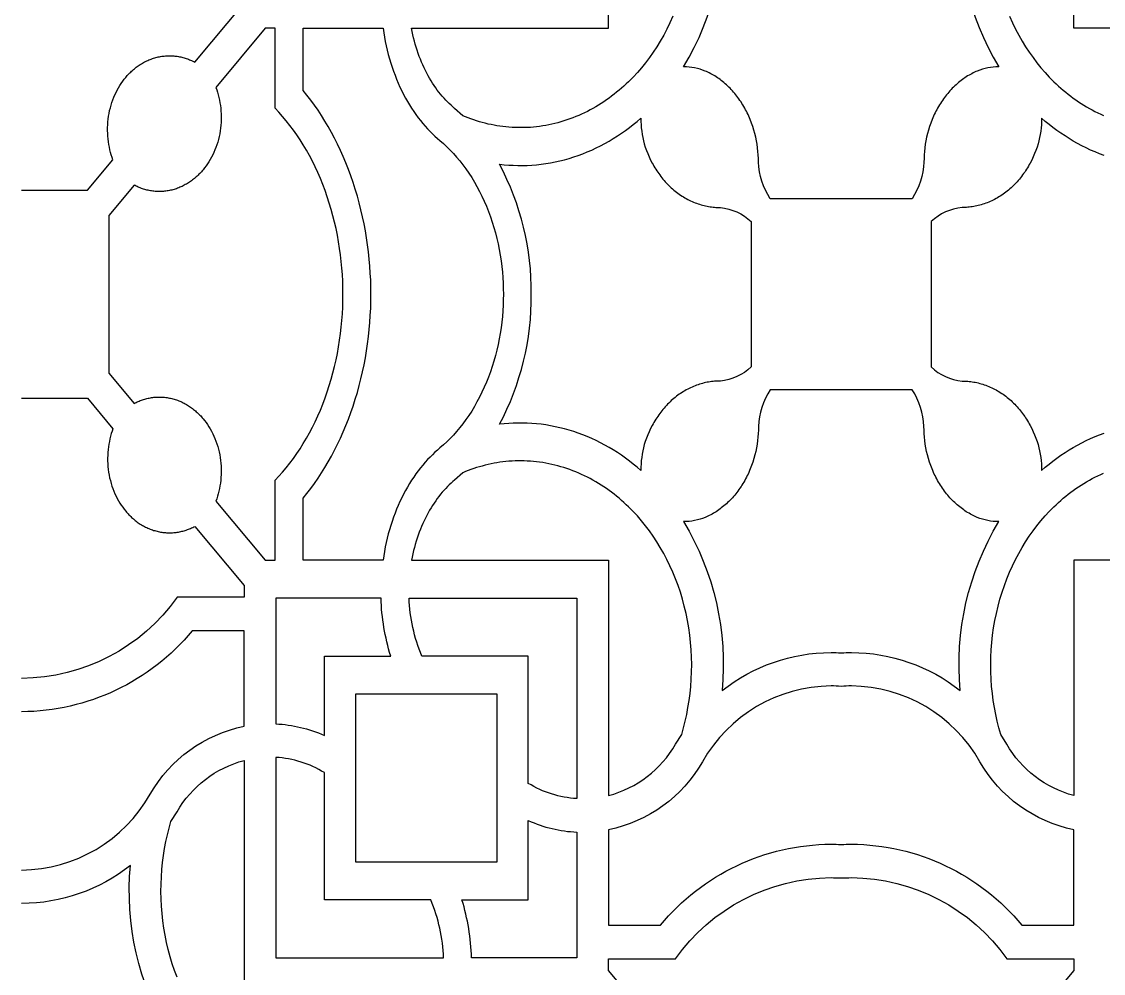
# Model space of a CAD drawing. Extents: x 59271 to 61367, y 41180 to 44085.
# Drawn here: x 59271.3 to 59472.7, y 42357.4 to 42534.6 of the extents above; entities that cross this region are included whole.
import ezdxf

# ---------------------------------------------------------------- set-up
doc = ezdxf.new("R2010")
doc.units = 0
doc.layers.get('0').update_dxf_attribs({"linetype": 'CONTINUOUS'})

msp = doc.modelspace()

# ---------------------------------------------------------------- linework, layer by layer
for points in [[(59392.54, 42535.63), (59392, 42534.44), (59391.44, 42533.27), (59390.84, 42532.13), (59390.21, 42531.03), (59389.56, 42529.96), (59388.88, 42528.93), (59388.17, 42527.94), (59387.45, 42526.98), (59386.7, 42526.06), (59385.94, 42525.17), (59385.13, 42524.3), (59384.3, 42523.46), (59383.87, 42523.05), (59383.44, 42522.65), (59382.99, 42522.26), (59382.54, 42521.87), (59382.08, 42521.49), (59381.62, 42521.12), (59381.15, 42520.76), (59380.67, 42520.4), (59380.19, 42520.06), (59379.7, 42519.73), (59379.2, 42519.4), (59378.69, 42519.09), (59378.19, 42518.78), (59377.67, 42518.49), (59377.15, 42518.2), (59376.63, 42517.93), (59376.1, 42517.67), (59375.56, 42517.42), (59375.02, 42517.18), (59374.48, 42516.95), (59373.93, 42516.73), (59373.38, 42516.53), (59372.83, 42516.33), (59372.27, 42516.15), (59371.71, 42515.98), (59371.15, 42515.82), (59370.58, 42515.68), (59370.02, 42515.54), (59369.45, 42515.42), (59368.88, 42515.32), (59368.31, 42515.22), (59367.74, 42515.14), (59367.16, 42515.07), (59366.59, 42515.01), (59366.02, 42514.96), (59365.44, 42514.93), (59364.87, 42514.9), (59364.3, 42514.9), (59363.73, 42514.9), (59363.16, 42514.91), (59362.59, 42514.94), (59362.03, 42514.98), (59361.46, 42515.03), (59360.9, 42515.09), (59360.35, 42515.17), (59359.79, 42515.25), (59359.24, 42515.35), (59358.69, 42515.46), (59358.14, 42515.58), (59357.6, 42515.71), (59357.06, 42515.85), (59356.53, 42516), (59356, 42516.16), (59355.47, 42516.33), (59354.95, 42516.52), (59354.44, 42516.71), (59353.93, 42516.91), (59353.43, 42517.12), (59351.91, 42518.47), (59351.57, 42518.76), (59351.24, 42519.06), (59350.91, 42519.37), (59350.58, 42519.7), (59350.25, 42520.03), (59349.93, 42520.38), (59349.61, 42520.75), (59349.29, 42521.12), (59348.98, 42521.51), (59348.68, 42521.91), (59348.38, 42522.33), (59348.08, 42522.75), (59347.79, 42523.19), (59347.51, 42523.64), (59347.24, 42524.1), (59346.97, 42524.57), (59346.71, 42525.06), (59346.45, 42525.55), (59346.21, 42526.06), (59345.97, 42526.58), (59345.74, 42527.1), (59345.52, 42527.64), (59345.31, 42528.18), (59345.11, 42528.73), (59344.92, 42529.3), (59344.74, 42529.86), (59344.57, 42530.44), (59344.42, 42531.02), (59344.27, 42531.61), (59344.13, 42532.2), (59344.01, 42532.8), (59343.89, 42533.4), (59380.56, 42533.4), (59380.56, 42577.22, -0.200602)], [(59503.9, 42533.4), (59467.23, 42533.4), (59467.23, 42577.22, 0.200602)], [(59446.06, 42557.66, 0.159593), (59453.23, 42526.22, 0.091636), (59449.21, 42525.44), (59448.96, 42525.33), (59448.7, 42525.21), (59448.45, 42525.08), (59448.2, 42524.95), (59447.95, 42524.81), (59447.7, 42524.67), (59447.45, 42524.52), (59447.2, 42524.36), (59446.95, 42524.2), (59446.71, 42524.03), (59446.46, 42523.85), (59446.22, 42523.67), (59445.98, 42523.48), (59445.74, 42523.29), (59445.51, 42523.09), (59445.28, 42522.89), (59445.05, 42522.67), (59444.82, 42522.46), (59444.59, 42522.23), (59444.37, 42522), (59444.16, 42521.77), (59443.94, 42521.53), (59443.73, 42521.28), (59443.52, 42521.03), (59443.32, 42520.77), (59443.12, 42520.51), (59442.93, 42520.25), (59442.74, 42519.97), (59442.55, 42519.7), (59442.37, 42519.42), (59442.19, 42519.13), (59442.02, 42518.84), (59441.85, 42518.55), (59441.69, 42518.25), (59441.53, 42517.95), (59441.38, 42517.65), (59441.23, 42517.34), (59441.09, 42517.03), (59440.95, 42516.72), (59440.82, 42516.4), (59440.57, 42515.76), (59440.35, 42515.11), (59440.14, 42514.46), (59439.96, 42513.8), (59439.81, 42513.13), (59439.67, 42512.47), (59439.56, 42511.8), (59439.47, 42511.13), (59439.4, 42510.47), (59439.35, 42509.81), (59439.32, 42509.15), (59439.31, 42508.5, -0.12671), (59437.12, 42501.66), (59410.67, 42501.66, -0.12671), (59408.48, 42508.5), (59408.47, 42509.15), (59408.44, 42509.81), (59408.39, 42510.47), (59408.33, 42511.13), (59408.23, 42511.8), (59408.12, 42512.47), (59407.98, 42513.13), (59407.83, 42513.8), (59407.65, 42514.46), (59407.44, 42515.11), (59407.22, 42515.76), (59406.97, 42516.4), (59406.84, 42516.72), (59406.7, 42517.03), (59406.56, 42517.34), (59406.41, 42517.65), (59406.26, 42517.95), (59406.1, 42518.25), (59405.94, 42518.55), (59405.77, 42518.84), (59405.6, 42519.13), (59405.42, 42519.42), (59405.24, 42519.7), (59405.05, 42519.97), (59404.86, 42520.25), (59404.67, 42520.51), (59404.47, 42520.77), (59404.27, 42521.03), (59404.06, 42521.28), (59403.85, 42521.53), (59403.63, 42521.77), (59403.42, 42522), (59403.2, 42522.23), (59402.97, 42522.46), (59402.74, 42522.67), (59402.51, 42522.89), (59402.28, 42523.09), (59402.05, 42523.29), (59401.81, 42523.48), (59401.57, 42523.67), (59401.33, 42523.85), (59401.08, 42524.03), (59400.84, 42524.2), (59400.59, 42524.36), (59400.34, 42524.52), (59400.09, 42524.67), (59399.84, 42524.81), (59399.59, 42524.95), (59399.34, 42525.08), (59399.09, 42525.21), (59398.83, 42525.33), (59398.58, 42525.44, 0.091636), (59394.56, 42526.22, 0.159593), (59401.73, 42557.66, 0.16816)], [(59472.85, 42509.74), (59472.01, 42510.05), (59471.18, 42510.38), (59470.35, 42510.74), (59469.53, 42511.12), (59468.72, 42511.53), (59467.92, 42511.95), (59467.13, 42512.4), (59466.35, 42512.86), (59465.58, 42513.35), (59464.82, 42513.86), (59464.07, 42514.38), (59463.34, 42514.93), (59462.62, 42515.49), (59461.91, 42516.07), (59461.22, 42516.67, -0.065359), (59460.57, 42511.87), (59460.37, 42511.26), (59460.16, 42510.66), (59459.92, 42510.06), (59459.67, 42509.46), (59459.39, 42508.87), (59459.09, 42508.29), (59458.93, 42508.01), (59458.77, 42507.72), (59458.6, 42507.44), (59458.43, 42507.16), (59458.25, 42506.89), (59458.07, 42506.62), (59457.88, 42506.35), (59457.69, 42506.09), (59457.5, 42505.83), (59457.29, 42505.57), (59457.09, 42505.32), (59456.88, 42505.07), (59456.66, 42504.83), (59456.44, 42504.59), (59456.22, 42504.36), (59455.99, 42504.13), (59455.76, 42503.91), (59455.53, 42503.69), (59455.29, 42503.48), (59455.05, 42503.27), (59454.8, 42503.07), (59454.55, 42502.88), (59454.3, 42502.69), (59454.05, 42502.5), (59453.79, 42502.33), (59453.53, 42502.16), (59453.27, 42501.99), (59453, 42501.84), (59452.74, 42501.69), (59452.47, 42501.54), (59452.2, 42501.4), (59451.93, 42501.27), (59451.65, 42501.15), (59451.38, 42501.03), (59451.1, 42500.92), (59450.83, 42500.82), (59450.55, 42500.72), (59450.27, 42500.63), (59449.99, 42500.54), (59449.71, 42500.46), (59449.43, 42500.39), (59449.15, 42500.33), (59448.87, 42500.27), (59448.6, 42500.22), (59448.32, 42500.17), (59448.04, 42500.14), (59447.76, 42500.1), (59447.49, 42500.08), (59447.21, 42500.06), (59446.94, 42500.04), (59446.67, 42500.04), (59446.4, 42500.03, 0.165069), (59440.67, 42497.42), (59440.67, 42470.34, 0.165069), (59446.4, 42467.72), (59446.67, 42467.72), (59446.94, 42467.71), (59447.21, 42467.7), (59447.49, 42467.68), (59447.76, 42467.65), (59448.04, 42467.62), (59448.32, 42467.58), (59448.6, 42467.53), (59448.87, 42467.48), (59449.15, 42467.42), (59449.43, 42467.36), (59449.71, 42467.29), (59449.99, 42467.21), (59450.27, 42467.13), (59450.55, 42467.04), (59450.83, 42466.94), (59451.1, 42466.83), (59451.38, 42466.72), (59451.65, 42466.61), (59451.93, 42466.48), (59452.2, 42466.35), (59452.47, 42466.21), (59452.74, 42466.07), (59453, 42465.92), (59453.27, 42465.76), (59453.53, 42465.6), (59453.79, 42465.43), (59454.05, 42465.25), (59454.3, 42465.07), (59454.55, 42464.88), (59454.8, 42464.68), (59455.05, 42464.48), (59455.29, 42464.28), (59455.53, 42464.07), (59455.76, 42463.85), (59455.99, 42463.63), (59456.22, 42463.4), (59456.44, 42463.16), (59456.66, 42462.93), (59456.88, 42462.68), (59457.09, 42462.44), (59457.29, 42462.18), (59457.5, 42461.93), (59457.69, 42461.67), (59457.88, 42461.4), (59458.07, 42461.14), (59458.25, 42460.86), (59458.43, 42460.59), (59458.6, 42460.31), (59458.77, 42460.03), (59458.93, 42459.75), (59459.09, 42459.46), (59459.39, 42458.88), (59459.67, 42458.29), (59459.92, 42457.7), (59460.16, 42457.1), (59460.37, 42456.49), (59460.57, 42455.89, -0.065359), (59461.22, 42451.09), (59461.91, 42451.68), (59462.62, 42452.26), (59463.34, 42452.83), (59464.07, 42453.37), (59464.82, 42453.9), (59465.58, 42454.4), (59466.35, 42454.89), (59467.13, 42455.36), (59467.92, 42455.8), (59468.72, 42456.23), (59469.53, 42456.63), (59470.35, 42457.01), (59471.18, 42457.37), (59472.01, 42457.71), (59472.85, 42458.02)], [(59271.27, 42464.5), (59283.55, 42464.5), (59288.28, 42458.85), (59288.12, 42458.4), (59287.97, 42457.94), (59287.83, 42457.46), (59287.71, 42456.98), (59287.6, 42456.48), (59287.51, 42455.98), (59287.43, 42455.47), (59287.37, 42454.96), (59287.32, 42454.44), (59287.29, 42453.91), (59287.28, 42453.38), (59287.28, 42452.85), (59287.3, 42452.32), (59287.34, 42451.79), (59287.39, 42451.26), (59287.47, 42450.73), (59287.56, 42450.21), (59287.66, 42449.69), (59287.79, 42449.17), (59287.93, 42448.67), (59288.08, 42448.17), (59288.25, 42447.68), (59288.44, 42447.2), (59288.64, 42446.74), (59288.85, 42446.28), (59289.07, 42445.84), (59289.31, 42445.41), (59289.56, 42445), (59289.82, 42444.6), (59290.09, 42444.22), (59290.37, 42443.85), (59290.65, 42443.49), (59290.8, 42443.32), (59290.95, 42443.15), (59291.1, 42442.99), (59291.25, 42442.82), (59291.41, 42442.66), (59291.58, 42442.5), (59291.74, 42442.34), (59291.91, 42442.19), (59292.08, 42442.04), (59292.26, 42441.89), (59292.43, 42441.75), (59292.62, 42441.61), (59292.8, 42441.47), (59292.99, 42441.34), (59293.17, 42441.21), (59293.37, 42441.09), (59293.56, 42440.97), (59293.76, 42440.85), (59293.95, 42440.74), (59294.16, 42440.63), (59294.36, 42440.52), (59294.56, 42440.42), (59294.77, 42440.33), (59294.98, 42440.24), (59295.19, 42440.15), (59295.4, 42440.07), (59295.62, 42439.99), (59295.83, 42439.92), (59296.05, 42439.86), (59296.27, 42439.8), (59296.49, 42439.74), (59296.71, 42439.69), (59296.93, 42439.64), (59297.15, 42439.6), (59297.37, 42439.57), (59297.59, 42439.54), (59297.81, 42439.51), (59298.04, 42439.49), (59298.26, 42439.47), (59298.48, 42439.46), (59298.7, 42439.46), (59298.93, 42439.46), (59299.15, 42439.47), (59299.37, 42439.48), (59299.59, 42439.49), (59299.81, 42439.51), (59300.03, 42439.54), (59300.24, 42439.57), (59300.46, 42439.6), (59300.68, 42439.64), (59300.89, 42439.69), (59301.1, 42439.74), (59301.31, 42439.79), (59301.52, 42439.85), (59301.73, 42439.91), (59301.93, 42439.98), (59302.14, 42440.05), (59302.34, 42440.13), (59302.54, 42440.2), (59302.73, 42440.29), (59302.93, 42440.37), (59303.12, 42440.47), (59303.31, 42440.56), (59303.5, 42440.66), (59312.71, 42429.65), (59312.71, 42427.45), (59300.25, 42427.45, -0.240747), (59271.27, 42412.36)], [(59503.9, 42434.35), (59467.23, 42434.35), (59467.23, 42390.53, -0.200602), (59454.74, 42400.11), (59453.6, 42401.92), (59453.26, 42403.14), (59452.95, 42404.37), (59452.67, 42405.63), (59452.43, 42406.91), (59452.22, 42408.21), (59452.05, 42409.53), (59451.91, 42410.86), (59451.82, 42412.21), (59451.76, 42413.56), (59451.75, 42414.92), (59451.77, 42416.29), (59451.84, 42417.66), (59451.95, 42419.03), (59452.1, 42420.39), (59452.29, 42421.75), (59452.52, 42423.11), (59452.8, 42424.45), (59453.11, 42425.78), (59453.46, 42427.09), (59453.85, 42428.38), (59454.28, 42429.65), (59454.75, 42430.9), (59455.25, 42432.12), (59455.79, 42433.32), (59456.35, 42434.48), (59456.95, 42435.62), (59457.58, 42436.72), (59458.23, 42437.79), (59458.91, 42438.82), (59459.62, 42439.82), (59460.34, 42440.78), (59461.09, 42441.7), (59461.86, 42442.59), (59462.66, 42443.45), (59463.49, 42444.29), (59463.92, 42444.7), (59464.35, 42445.1), (59464.8, 42445.5), (59465.25, 42445.89), (59465.71, 42446.26), (59466.17, 42446.64), (59466.64, 42447), (59467.12, 42447.35), (59467.6, 42447.69), (59468.1, 42448.03), (59468.59, 42448.35), (59469.1, 42448.67), (59469.6, 42448.97), (59470.12, 42449.27), (59470.64, 42449.55), (59471.16, 42449.82), (59471.69, 42450.09), (59472.23, 42450.34), (59472.77, 42450.58)], [(59271.27, 42376.66, 0.26745), (59295.2, 42390.78, -0.215544), (59312.71, 42403.44), (59312.71, 42421.23), (59303.02, 42421.23, -0.222359), (59271.27, 42406.14), (59271.27, 42406.14)], [(59300.23, 42356.71), (59299.76, 42357.96), (59299.33, 42359.23), (59298.94, 42360.53), (59298.58, 42361.84), (59298.27, 42363.17), (59298, 42364.51), (59297.76, 42365.86), (59297.57, 42367.22), (59297.42, 42368.59), (59297.31, 42369.96), (59297.25, 42371.32), (59297.22, 42372.69), (59297.24, 42374.05), (59297.29, 42375.41), (59297.39, 42376.75), (59297.52, 42378.08), (59297.69, 42379.4), (59297.9, 42380.7), (59298.15, 42381.98), (59298.42, 42383.24), (59298.74, 42384.48), (59299.08, 42385.69), (59300.21, 42387.51, -0.200602), (59312.71, 42397.08), (59312.71, 42353.26)], [(59298.7, 42346.08, -0.159593), (59291.53, 42377.52, -0.16816), (59271.27, 42370.44)], [(59389.77, 42346.96), (59380.56, 42357.96), (59380.56, 42360.16), (59393.02, 42360.16, -0.240747), (59422, 42375.25, -0.013206), (59423.9, 42375.19, -0.013206), (59425.79, 42375.25, -0.240747), (59454.77, 42360.16), (59467.23, 42360.16), (59467.23, 42357.96), (59458.02, 42346.96)]]:
    msp.add_lwpolyline(points, format="xyb")
for points in [[(59271.27, 42503.25), (59283.55, 42503.25), (59288.28, 42508.9), (59288.12, 42509.36), (59287.97, 42509.82), (59287.83, 42510.29), (59287.71, 42510.78), (59287.6, 42511.27), (59287.51, 42511.77), (59287.43, 42512.28), (59287.37, 42512.79), (59287.32, 42513.32), (59287.29, 42513.84), (59287.28, 42514.37), (59287.28, 42514.9), (59287.3, 42515.43), (59287.34, 42515.97), (59287.39, 42516.5), (59287.47, 42517.02), (59287.56, 42517.55), (59287.66, 42518.07), (59287.79, 42518.58), (59287.93, 42519.09), (59288.08, 42519.58), (59288.25, 42520.07), (59288.44, 42520.55), (59288.64, 42521.02), (59288.85, 42521.47), (59289.07, 42521.91), (59289.31, 42522.34), (59289.56, 42522.76), (59289.82, 42523.15), (59290.09, 42523.54), (59290.37, 42523.91), (59290.65, 42524.26), (59290.8, 42524.43), (59290.95, 42524.6), (59291.1, 42524.77), (59291.25, 42524.93), (59291.41, 42525.09), (59291.58, 42525.25), (59291.74, 42525.41), (59291.91, 42525.56), (59292.08, 42525.71), (59292.26, 42525.86), (59292.43, 42526), (59292.62, 42526.14), (59292.8, 42526.28), (59292.99, 42526.41), (59293.17, 42526.54), (59293.37, 42526.67), (59293.56, 42526.79), (59293.76, 42526.91), (59293.95, 42527.02), (59294.16, 42527.13), (59294.36, 42527.23), (59294.56, 42527.33), (59294.77, 42527.43), (59294.98, 42527.52), (59295.19, 42527.6), (59295.4, 42527.68), (59295.62, 42527.76), (59295.83, 42527.83), (59296.05, 42527.9), (59296.27, 42527.96), (59296.49, 42528.01), (59296.71, 42528.07), (59296.93, 42528.11), (59297.15, 42528.15), (59297.37, 42528.19), (59297.59, 42528.22), (59297.81, 42528.24), (59298.04, 42528.26), (59298.26, 42528.28), (59298.48, 42528.29), (59298.7, 42528.29), (59298.93, 42528.29), (59299.15, 42528.29), (59299.37, 42528.28), (59299.59, 42528.26), (59299.81, 42528.24), (59300.03, 42528.22), (59300.24, 42528.19), (59300.46, 42528.15), (59300.68, 42528.11), (59300.89, 42528.07), (59301.1, 42528.02), (59301.31, 42527.96), (59301.52, 42527.9), (59301.73, 42527.84), (59301.93, 42527.78), (59302.14, 42527.7), (59302.34, 42527.63), (59302.54, 42527.55), (59302.73, 42527.47), (59302.93, 42527.38), (59303.12, 42527.29), (59303.31, 42527.19), (59303.5, 42527.1), (59312.71, 42538.1)], [(59455.25, 42535.63), (59455.79, 42534.44), (59456.35, 42533.27), (59456.95, 42532.13), (59457.58, 42531.03), (59458.23, 42529.96), (59458.91, 42528.93), (59459.62, 42527.94), (59460.34, 42526.98), (59461.09, 42526.06), (59461.86, 42525.17), (59462.66, 42524.3), (59463.49, 42523.46), (59463.92, 42523.05), (59464.35, 42522.65), (59464.8, 42522.26), (59465.25, 42521.87), (59465.71, 42521.49), (59466.17, 42521.12), (59466.64, 42520.76), (59467.12, 42520.4), (59467.6, 42520.06), (59468.1, 42519.73), (59468.59, 42519.4), (59469.1, 42519.09), (59469.6, 42518.78), (59470.12, 42518.49), (59470.64, 42518.2), (59471.16, 42517.93), (59471.69, 42517.67), (59472.23, 42517.42), (59472.77, 42517.18)]]:
    msp.add_lwpolyline(points)
for points in [[(59287.48, 42483.88), (59287.48, 42469.2), (59292.21, 42463.55), (59292.4, 42463.64), (59292.59, 42463.74), (59292.78, 42463.83), (59292.97, 42463.92), (59293.17, 42464), (59293.37, 42464.08), (59293.57, 42464.15), (59293.77, 42464.22), (59293.98, 42464.29), (59294.19, 42464.35), (59294.4, 42464.41), (59294.61, 42464.47), (59294.82, 42464.52), (59295.03, 42464.56), (59295.25, 42464.6), (59295.46, 42464.64), (59295.68, 42464.67), (59295.9, 42464.69), (59296.12, 42464.71), (59296.34, 42464.73), (59296.56, 42464.74), (59296.78, 42464.74), (59297, 42464.74), (59297.23, 42464.74), (59297.45, 42464.73), (59297.67, 42464.71), (59297.89, 42464.69), (59298.12, 42464.67), (59298.34, 42464.64), (59298.56, 42464.6), (59298.78, 42464.56), (59299, 42464.52), (59299.22, 42464.46), (59299.44, 42464.41), (59299.66, 42464.35), (59299.87, 42464.28), (59300.09, 42464.21), (59300.3, 42464.13), (59300.52, 42464.05), (59300.73, 42463.97), (59300.94, 42463.88), (59301.14, 42463.78), (59301.35, 42463.68), (59301.55, 42463.58), (59301.75, 42463.47), (59301.95, 42463.36), (59302.15, 42463.24), (59302.34, 42463.12), (59302.53, 42462.99), (59302.72, 42462.86), (59302.91, 42462.73), (59303.09, 42462.59), (59303.27, 42462.45), (59303.45, 42462.31), (59303.63, 42462.16), (59303.8, 42462.01), (59303.97, 42461.86), (59304.13, 42461.7), (59304.29, 42461.54), (59304.45, 42461.38), (59304.61, 42461.22), (59304.76, 42461.05), (59304.91, 42460.88), (59305.06, 42460.71), (59305.34, 42460.36), (59305.62, 42459.99), (59305.89, 42459.6), (59306.15, 42459.2), (59306.4, 42458.79), (59306.63, 42458.36), (59306.86, 42457.92), (59307.07, 42457.47), (59307.27, 42457), (59307.46, 42456.52), (59307.63, 42456.03), (59307.78, 42455.54), (59307.92, 42455.03), (59308.04, 42454.52), (59308.15, 42454), (59308.24, 42453.47), (59308.31, 42452.95), (59308.37, 42452.41), (59308.41, 42451.88), (59308.43, 42451.35), (59308.43, 42450.82), (59308.42, 42450.29), (59308.39, 42449.77), (59308.34, 42449.24), (59308.28, 42448.73), (59308.2, 42448.22), (59308.11, 42447.72), (59308, 42447.23), (59307.88, 42446.74), (59307.74, 42446.27), (59307.59, 42445.81), (59307.43, 42445.35), (59316.64, 42434.35), (59318.48, 42434.35), (59318.48, 42449.24), (59319.18, 42449.99), (59319.87, 42450.77), (59320.55, 42451.58), (59321.22, 42452.42), (59321.87, 42453.3), (59322.5, 42454.2), (59323.12, 42455.12), (59323.72, 42456.08), (59324.3, 42457.06), (59324.86, 42458.07), (59325.41, 42459.1), (59325.93, 42460.15), (59326.42, 42461.23), (59326.9, 42462.32), (59327.35, 42463.44), (59327.78, 42464.57), (59328.18, 42465.72), (59328.56, 42466.88), (59328.92, 42468.06), (59329.24, 42469.25), (59329.54, 42470.45), (59329.82, 42471.66), (59330.07, 42472.87), (59330.29, 42474.09), (59330.48, 42475.32), (59330.65, 42476.55), (59330.79, 42477.77), (59330.91, 42479), (59331, 42480.23), (59331.06, 42481.45), (59331.1, 42482.67), (59331.11, 42483.88), (59331.1, 42485.09), (59331.06, 42486.3), (59331, 42487.53), (59330.91, 42488.75), (59330.79, 42489.98), (59330.65, 42491.21), (59330.48, 42492.43), (59330.29, 42493.66), (59330.07, 42494.88), (59329.82, 42496.1), (59329.54, 42497.3), (59329.24, 42498.5), (59328.92, 42499.69), (59328.56, 42500.87), (59328.18, 42502.04), (59327.78, 42503.18), (59327.35, 42504.32), (59326.9, 42505.43), (59326.42, 42506.53), (59325.93, 42507.6), (59325.41, 42508.66), (59324.86, 42509.69), (59324.3, 42510.69), (59323.72, 42511.68), (59323.12, 42512.63), (59322.5, 42513.56), (59321.87, 42514.46), (59321.22, 42515.33), (59320.55, 42516.17), (59319.87, 42516.98), (59319.18, 42517.77), (59318.48, 42518.52), (59318.48, 42533.4), (59316.64, 42533.4), (59307.43, 42522.4), (59307.59, 42521.95), (59307.74, 42521.49), (59307.88, 42521.01), (59308, 42520.53), (59308.11, 42520.04), (59308.2, 42519.53), (59308.28, 42519.03), (59308.34, 42518.51), (59308.39, 42517.99), (59308.42, 42517.46), (59308.43, 42516.93), (59308.43, 42516.4), (59308.41, 42515.87), (59308.37, 42515.34), (59308.31, 42514.81), (59308.24, 42514.28), (59308.15, 42513.76), (59308.04, 42513.24), (59307.92, 42512.72), (59307.78, 42512.22), (59307.63, 42511.72), (59307.46, 42511.23), (59307.27, 42510.75), (59307.07, 42510.29), (59306.86, 42509.83), (59306.63, 42509.39), (59306.4, 42508.96), (59306.15, 42508.55), (59305.89, 42508.15), (59305.62, 42507.77), (59305.34, 42507.4), (59305.06, 42507.04), (59304.91, 42506.87), (59304.76, 42506.7), (59304.61, 42506.54), (59304.45, 42506.37), (59304.29, 42506.21), (59304.13, 42506.05), (59303.97, 42505.89), (59303.8, 42505.74), (59303.63, 42505.59), (59303.45, 42505.44), (59303.27, 42505.3), (59303.09, 42505.16), (59302.91, 42505.02), (59302.72, 42504.89), (59302.53, 42504.76), (59302.34, 42504.64), (59302.15, 42504.52), (59301.95, 42504.4), (59301.75, 42504.29), (59301.55, 42504.18), (59301.35, 42504.07), (59301.14, 42503.97), (59300.94, 42503.88), (59300.73, 42503.79), (59300.52, 42503.7), (59300.3, 42503.62), (59300.09, 42503.54), (59299.87, 42503.47), (59299.66, 42503.41), (59299.44, 42503.35), (59299.22, 42503.29), (59299, 42503.24), (59298.78, 42503.19), (59298.56, 42503.15), (59298.34, 42503.12), (59298.12, 42503.09), (59297.89, 42503.06), (59297.67, 42503.04), (59297.45, 42503.02), (59297.23, 42503.01), (59297, 42503.01), (59296.78, 42503.01), (59296.56, 42503.02), (59296.34, 42503.03), (59296.12, 42503.04), (59295.9, 42503.06), (59295.68, 42503.09), (59295.46, 42503.12), (59295.25, 42503.15), (59295.03, 42503.19), (59294.82, 42503.24), (59294.61, 42503.29), (59294.4, 42503.34), (59294.19, 42503.4), (59293.98, 42503.46), (59293.77, 42503.53), (59293.57, 42503.6), (59293.37, 42503.68), (59293.17, 42503.75), (59292.97, 42503.84), (59292.78, 42503.92), (59292.59, 42504.02), (59292.4, 42504.11), (59292.21, 42504.21), (59287.48, 42498.56)], [(59360.98, 42483.88), (59360.97, 42482.85), (59360.93, 42481.82), (59360.87, 42480.78), (59360.79, 42479.73), (59360.68, 42478.69), (59360.55, 42477.64), (59360.39, 42476.59), (59360.2, 42475.55), (59359.99, 42474.51), (59359.76, 42473.48), (59359.5, 42472.45), (59359.21, 42471.44), (59358.9, 42470.43), (59358.57, 42469.44), (59358.21, 42468.46), (59357.83, 42467.5), (59357.42, 42466.55), (59356.99, 42465.63), (59356.54, 42464.72), (59356.07, 42463.83), (59355.58, 42462.97), (59355.08, 42462.13), (59354.55, 42461.32), (59354, 42460.53), (59353.44, 42459.77), (59352.87, 42459.04), (59352.28, 42458.34), (59351.68, 42457.66), (59351.07, 42457.02), (59350.44, 42456.41), (59349.81, 42455.82), (59349.17, 42455.27), (59348.7, 42454.87), (59348.24, 42454.45), (59347.78, 42454.01), (59347.32, 42453.55), (59346.87, 42453.08), (59346.43, 42452.59), (59345.99, 42452.07), (59345.55, 42451.54), (59345.13, 42450.99), (59344.71, 42450.43), (59344.3, 42449.84), (59343.9, 42449.24), (59343.51, 42448.62), (59343.13, 42447.98), (59342.76, 42447.33), (59342.4, 42446.66), (59342.06, 42445.98), (59341.72, 42445.28), (59341.4, 42444.57), (59341.09, 42443.84), (59340.8, 42443.1), (59340.52, 42442.35), (59340.25, 42441.59), (59340, 42440.82), (59339.77, 42440.03), (59339.55, 42439.24), (59339.35, 42438.44), (59339.16, 42437.63), (59338.99, 42436.82), (59338.83, 42436), (59338.69, 42435.18), (59338.57, 42434.35), (59323.69, 42434.35), (59323.69, 42445.93), (59324.4, 42446.81), (59325.1, 42447.71), (59325.79, 42448.65), (59326.46, 42449.61), (59327.11, 42450.6), (59327.75, 42451.62), (59328.37, 42452.67), (59328.97, 42453.74), (59329.55, 42454.83), (59330.11, 42455.95), (59330.65, 42457.08), (59331.17, 42458.24), (59331.67, 42459.42), (59332.14, 42460.62), (59332.59, 42461.84), (59333.01, 42463.07), (59333.41, 42464.32), (59333.79, 42465.58), (59334.14, 42466.86), (59334.46, 42468.14), (59334.76, 42469.43), (59335.04, 42470.73), (59335.28, 42472.04), (59335.5, 42473.36), (59335.69, 42474.67), (59335.86, 42475.99), (59336, 42477.31), (59336.12, 42478.63), (59336.2, 42479.95), (59336.27, 42481.26), (59336.3, 42482.57), (59336.32, 42483.88), (59336.3, 42485.18), (59336.27, 42486.49), (59336.2, 42487.8), (59336.12, 42489.12), (59336, 42490.44), (59335.86, 42491.76), (59335.69, 42493.08), (59335.5, 42494.4), (59335.28, 42495.71), (59335.04, 42497.02), (59334.76, 42498.32), (59334.46, 42499.61), (59334.14, 42500.9), (59333.79, 42502.17), (59333.41, 42503.43), (59333.01, 42504.68), (59332.59, 42505.91), (59332.14, 42507.13), (59331.67, 42508.33), (59331.17, 42509.51), (59330.65, 42510.67), (59330.11, 42511.81), (59329.55, 42512.93), (59328.97, 42514.02), (59328.37, 42515.09), (59327.75, 42516.13), (59327.11, 42517.15), (59326.46, 42518.14), (59325.79, 42519.1), (59325.1, 42520.04), (59324.4, 42520.95), (59323.69, 42521.82), (59323.69, 42533.4), (59338.57, 42533.4), (59338.69, 42532.58), (59338.83, 42531.75), (59338.99, 42530.93), (59339.16, 42530.12), (59339.35, 42529.31), (59339.55, 42528.51), (59339.77, 42527.72), (59340, 42526.94), (59340.25, 42526.17), (59340.52, 42525.4), (59340.8, 42524.65), (59341.09, 42523.91), (59341.4, 42523.19), (59341.72, 42522.47), (59342.06, 42521.78), (59342.4, 42521.09), (59342.76, 42520.42), (59343.13, 42519.77), (59343.51, 42519.13), (59343.9, 42518.52), (59344.3, 42517.91), (59344.71, 42517.33), (59345.13, 42516.76), (59345.55, 42516.21), (59345.99, 42515.68), (59346.43, 42515.17), (59346.87, 42514.67), (59347.32, 42514.2), (59347.78, 42513.74), (59348.24, 42513.31), (59348.7, 42512.89), (59349.17, 42512.49), (59349.81, 42511.93), (59350.44, 42511.35), (59351.07, 42510.73), (59351.68, 42510.09), (59352.28, 42509.42), (59352.87, 42508.71), (59353.44, 42507.98), (59354, 42507.22), (59354.55, 42506.43), (59355.08, 42505.62), (59355.58, 42504.78), (59356.07, 42503.92), (59356.54, 42503.04), (59356.99, 42502.13), (59357.42, 42501.2), (59357.83, 42500.26), (59358.21, 42499.29), (59358.57, 42498.31), (59358.9, 42497.32), (59359.21, 42496.32), (59359.5, 42495.3), (59359.76, 42494.27), (59359.99, 42493.24), (59360.2, 42492.2), (59360.39, 42491.16), (59360.55, 42490.11), (59360.68, 42489.07), (59360.79, 42488.02), (59360.87, 42486.98), (59360.93, 42485.94), (59360.97, 42484.9)], [(59359.74, 42378.14), (59333.53, 42378.14), (59333.53, 42409.47), (59359.74, 42409.47)]]:
    msp.add_lwpolyline(points, close=True)
for points in [[(59360.26, 42508.1), (59361.11, 42508), (59361.97, 42507.93), (59362.83, 42507.89), (59363.69, 42507.86), (59364.56, 42507.86), (59365.43, 42507.88), (59366.3, 42507.93), (59367.17, 42508), (59368.04, 42508.1), (59368.91, 42508.22), (59369.78, 42508.36), (59370.65, 42508.53), (59371.51, 42508.72), (59372.38, 42508.94), (59373.23, 42509.18), (59374.09, 42509.45), (59374.94, 42509.74), (59375.78, 42510.05), (59376.61, 42510.38), (59377.44, 42510.74), (59378.26, 42511.12), (59379.07, 42511.53), (59379.87, 42511.95), (59380.66, 42512.4), (59381.44, 42512.86), (59382.21, 42513.35), (59382.97, 42513.86), (59383.72, 42514.38), (59384.45, 42514.93), (59385.17, 42515.49), (59385.88, 42516.07), (59386.57, 42516.67, 0.065359), (59387.22, 42511.87), (59387.42, 42511.26), (59387.63, 42510.66), (59387.87, 42510.06), (59388.12, 42509.46), (59388.4, 42508.87), (59388.7, 42508.29), (59388.86, 42508.01), (59389.02, 42507.72), (59389.19, 42507.44), (59389.36, 42507.16), (59389.54, 42506.89), (59389.72, 42506.62), (59389.91, 42506.35), (59390.1, 42506.09), (59390.29, 42505.83), (59390.5, 42505.57), (59390.7, 42505.32), (59390.91, 42505.07), (59391.13, 42504.83), (59391.35, 42504.59), (59391.57, 42504.36), (59391.8, 42504.13), (59392.03, 42503.91), (59392.26, 42503.69), (59392.5, 42503.48), (59392.74, 42503.27), (59392.99, 42503.07), (59393.24, 42502.88), (59393.49, 42502.69), (59393.74, 42502.5), (59394, 42502.33), (59394.26, 42502.16), (59394.52, 42501.99), (59394.79, 42501.84), (59395.05, 42501.69), (59395.32, 42501.54), (59395.59, 42501.4), (59395.86, 42501.27), (59396.14, 42501.15), (59396.41, 42501.03), (59396.69, 42500.92), (59396.96, 42500.82), (59397.24, 42500.72), (59397.52, 42500.63), (59397.8, 42500.54), (59398.08, 42500.46), (59398.36, 42500.39), (59398.64, 42500.33), (59398.92, 42500.27), (59399.19, 42500.22), (59399.47, 42500.17), (59399.75, 42500.14), (59400.03, 42500.1), (59400.3, 42500.08), (59400.58, 42500.06), (59400.85, 42500.04), (59401.12, 42500.04), (59401.39, 42500.03, -0.165069), (59407.12, 42497.42), (59407.12, 42470.34, -0.165069), (59401.39, 42467.72), (59401.12, 42467.72), (59400.85, 42467.71), (59400.58, 42467.7), (59400.3, 42467.68), (59400.03, 42467.65), (59399.75, 42467.62), (59399.47, 42467.58), (59399.19, 42467.53), (59398.92, 42467.48), (59398.64, 42467.42), (59398.36, 42467.36), (59398.08, 42467.29), (59397.8, 42467.21), (59397.52, 42467.13), (59397.24, 42467.04), (59396.96, 42466.94), (59396.69, 42466.83), (59396.41, 42466.72), (59396.14, 42466.61), (59395.86, 42466.48), (59395.59, 42466.35), (59395.32, 42466.21), (59395.05, 42466.07), (59394.79, 42465.92), (59394.52, 42465.76), (59394.26, 42465.6), (59394, 42465.43), (59393.74, 42465.25), (59393.49, 42465.07), (59393.24, 42464.88), (59392.99, 42464.68), (59392.74, 42464.48), (59392.5, 42464.28), (59392.26, 42464.07), (59392.03, 42463.85), (59391.8, 42463.63), (59391.57, 42463.4), (59391.35, 42463.16), (59391.13, 42462.93), (59390.91, 42462.68), (59390.7, 42462.44), (59390.5, 42462.18), (59390.29, 42461.93), (59390.1, 42461.67), (59389.91, 42461.4), (59389.72, 42461.14), (59389.54, 42460.86), (59389.36, 42460.59), (59389.19, 42460.31), (59389.02, 42460.03), (59388.86, 42459.75), (59388.7, 42459.46), (59388.4, 42458.88), (59388.12, 42458.29), (59387.87, 42457.7), (59387.63, 42457.1), (59387.42, 42456.49), (59387.22, 42455.89, 0.065359), (59386.57, 42451.09), (59385.88, 42451.68), (59385.17, 42452.26), (59384.45, 42452.83), (59383.72, 42453.37), (59382.97, 42453.9), (59382.21, 42454.4), (59381.44, 42454.89), (59380.66, 42455.36), (59379.87, 42455.8), (59379.07, 42456.23), (59378.26, 42456.63), (59377.44, 42457.01), (59376.61, 42457.37), (59375.78, 42457.71), (59374.94, 42458.02), (59374.09, 42458.31), (59373.23, 42458.57), (59372.38, 42458.81), (59371.51, 42459.03), (59370.65, 42459.22), (59369.78, 42459.39), (59368.91, 42459.54), (59368.04, 42459.66), (59367.17, 42459.75), (59366.3, 42459.82), (59365.43, 42459.87), (59364.56, 42459.89), (59363.69, 42459.89), (59362.83, 42459.87), (59361.97, 42459.82), (59361.11, 42459.75), (59360.26, 42459.66, 0.124595), (59366.19, 42483.88, 0.124595)], [(59425.79, 42417.17, -0.16816), (59446.06, 42410.1, -0.159593), (59453.23, 42441.54, -0.091636), (59449.21, 42442.31), (59448.96, 42442.43), (59448.7, 42442.55), (59448.45, 42442.67), (59448.2, 42442.8), (59447.95, 42442.94), (59447.7, 42443.09), (59447.45, 42443.24), (59447.2, 42443.39), (59446.95, 42443.56), (59446.71, 42443.72), (59446.46, 42443.9), (59446.22, 42444.08), (59445.98, 42444.27), (59445.74, 42444.46), (59445.51, 42444.66), (59445.28, 42444.87), (59445.05, 42445.08), (59444.82, 42445.3), (59444.59, 42445.52), (59444.37, 42445.75), (59444.16, 42445.99), (59443.94, 42446.23), (59443.73, 42446.47), (59443.52, 42446.72), (59443.32, 42446.98), (59443.12, 42447.24), (59442.93, 42447.51), (59442.74, 42447.78), (59442.55, 42448.06), (59442.37, 42448.34), (59442.19, 42448.62), (59442.02, 42448.91), (59441.85, 42449.2), (59441.69, 42449.5), (59441.53, 42449.8), (59441.38, 42450.11), (59441.23, 42450.41), (59441.09, 42450.72), (59440.95, 42451.04), (59440.82, 42451.35), (59440.57, 42451.99), (59440.35, 42452.64), (59440.14, 42453.3), (59439.96, 42453.96), (59439.81, 42454.62), (59439.67, 42455.29), (59439.56, 42455.96), (59439.47, 42456.62), (59439.4, 42457.29), (59439.35, 42457.95), (59439.32, 42458.6), (59439.31, 42459.25, 0.12671), (59437.12, 42466.1), (59410.67, 42466.1, 0.12671), (59408.48, 42459.25), (59408.47, 42458.6), (59408.44, 42457.95), (59408.39, 42457.29), (59408.33, 42456.62), (59408.23, 42455.96), (59408.12, 42455.29), (59407.98, 42454.62), (59407.83, 42453.96), (59407.65, 42453.3), (59407.44, 42452.64), (59407.22, 42451.99), (59406.97, 42451.35), (59406.84, 42451.04), (59406.7, 42450.72), (59406.56, 42450.41), (59406.41, 42450.11), (59406.26, 42449.8), (59406.1, 42449.5), (59405.94, 42449.2), (59405.77, 42448.91), (59405.6, 42448.62), (59405.42, 42448.34), (59405.24, 42448.06), (59405.05, 42447.78), (59404.86, 42447.51), (59404.67, 42447.24), (59404.47, 42446.98), (59404.27, 42446.72), (59404.06, 42446.47), (59403.85, 42446.23), (59403.63, 42445.99), (59403.42, 42445.75), (59403.2, 42445.52), (59402.97, 42445.3), (59402.74, 42445.08), (59402.51, 42444.87), (59402.28, 42444.66), (59402.05, 42444.46), (59401.81, 42444.27), (59401.57, 42444.08), (59401.33, 42443.9), (59401.08, 42443.72), (59400.84, 42443.56), (59400.59, 42443.39), (59400.34, 42443.24), (59400.09, 42443.09), (59399.84, 42442.94), (59399.59, 42442.8), (59399.34, 42442.67), (59399.09, 42442.55), (59398.83, 42442.43), (59398.58, 42442.31, -0.091636), (59394.56, 42441.54, -0.159593), (59401.73, 42410.1, -0.16816), (59422, 42417.17, -0.014447), (59423.9, 42417.11, -0.014447)], [(59380.56, 42390.53, 0.200602), (59393.05, 42400.11), (59394.19, 42401.92), (59394.53, 42403.14), (59394.84, 42404.37), (59395.12, 42405.63), (59395.36, 42406.91), (59395.57, 42408.21), (59395.75, 42409.53), (59395.88, 42410.86), (59395.97, 42412.21), (59396.03, 42413.56), (59396.05, 42414.92), (59396.02, 42416.29), (59395.95, 42417.66), (59395.84, 42419.03), (59395.69, 42420.39), (59395.5, 42421.75), (59395.27, 42423.11), (59395, 42424.45), (59394.68, 42425.78), (59394.33, 42427.09), (59393.94, 42428.38), (59393.51, 42429.65), (59393.04, 42430.9), (59392.54, 42432.12), (59392, 42433.32), (59391.44, 42434.48), (59390.84, 42435.62), (59390.21, 42436.72), (59389.56, 42437.79), (59388.88, 42438.82), (59388.17, 42439.82), (59387.45, 42440.78), (59386.7, 42441.7), (59385.94, 42442.59), (59385.13, 42443.45), (59384.3, 42444.29), (59383.87, 42444.7), (59383.44, 42445.1), (59382.99, 42445.5), (59382.54, 42445.89), (59382.08, 42446.26), (59381.62, 42446.64), (59381.15, 42447), (59380.67, 42447.35), (59380.19, 42447.69), (59379.7, 42448.03), (59379.2, 42448.35), (59378.69, 42448.67), (59378.19, 42448.97), (59377.67, 42449.27), (59377.15, 42449.55), (59376.63, 42449.82), (59376.1, 42450.09), (59375.56, 42450.34), (59375.02, 42450.58), (59374.48, 42450.81), (59373.93, 42451.02), (59373.38, 42451.23), (59372.83, 42451.42), (59372.27, 42451.6), (59371.71, 42451.77), (59371.15, 42451.93), (59370.58, 42452.08), (59370.02, 42452.21), (59369.45, 42452.33), (59368.88, 42452.44), (59368.31, 42452.53), (59367.74, 42452.62), (59367.16, 42452.69), (59366.59, 42452.75), (59366.02, 42452.79), (59365.44, 42452.83), (59364.87, 42452.85), (59364.3, 42452.86), (59363.73, 42452.86), (59363.16, 42452.84), (59362.59, 42452.81), (59362.03, 42452.77), (59361.46, 42452.72), (59360.9, 42452.66), (59360.35, 42452.59), (59359.79, 42452.5), (59359.24, 42452.4), (59358.69, 42452.29), (59358.14, 42452.18), (59357.6, 42452.05), (59357.06, 42451.9), (59356.53, 42451.75), (59356, 42451.59), (59355.47, 42451.42), (59354.95, 42451.24), (59354.44, 42451.05), (59353.93, 42450.85), (59353.43, 42450.64), (59351.91, 42449.28), (59351.57, 42448.99), (59351.24, 42448.69), (59350.91, 42448.38), (59350.58, 42448.06), (59350.25, 42447.72), (59349.93, 42447.37), (59349.61, 42447.01), (59349.29, 42446.63), (59348.98, 42446.24), (59348.68, 42445.84), (59348.38, 42445.43), (59348.08, 42445), (59347.79, 42444.56), (59347.51, 42444.11), (59347.24, 42443.65), (59346.97, 42443.18), (59346.71, 42442.69), (59346.45, 42442.2), (59346.21, 42441.69), (59345.97, 42441.18), (59345.74, 42440.65), (59345.52, 42440.12), (59345.31, 42439.57), (59345.11, 42439.02), (59344.92, 42438.46), (59344.74, 42437.89), (59344.57, 42437.31), (59344.42, 42436.73), (59344.27, 42436.14), (59344.13, 42435.55), (59344.01, 42434.95), (59343.89, 42434.35), (59380.56, 42434.35)], [(59318.6, 42403.88, -0.093744), (59327.64, 42401.74), (59327.64, 42416.51), (59340, 42416.51, -0.067508), (59338.2, 42427.31), (59318.6, 42427.31)], [(59345.8, 42416.51, -0.090687), (59343.42, 42427.31), (59374.67, 42427.31), (59374.67, 42389.96, -0.123377), (59365.63, 42392.81), (59365.63, 42416.51)], [(59423.9, 42410.87, 0.017043), (59422, 42410.95, 0.26745), (59398.06, 42396.84, -0.215544), (59380.56, 42384.17), (59380.56, 42366.39), (59390.25, 42366.39, -0.222359), (59422, 42381.48, -0.011427), (59423.9, 42381.42, -0.011427), (59425.79, 42381.48, -0.222359), (59457.54, 42366.39), (59467.23, 42366.39), (59467.23, 42384.17, -0.215544), (59449.73, 42396.84, 0.26745), (59425.79, 42410.95, 0.017043)], [(59327.64, 42394.8, 0.123377), (59318.6, 42397.65), (59318.6, 42360.3), (59349.85, 42360.3, 0.090687), (59347.46, 42371.11), (59327.64, 42371.11)], [(59365.63, 42385.88, 0.093744), (59374.67, 42383.73), (59374.67, 42360.3), (59355.06, 42360.3, 0.067508), (59353.27, 42371.11), (59365.63, 42371.11)]]:
    msp.add_lwpolyline(points, format="xyb", close=True)

doc.saveas('drawing.dxf')
